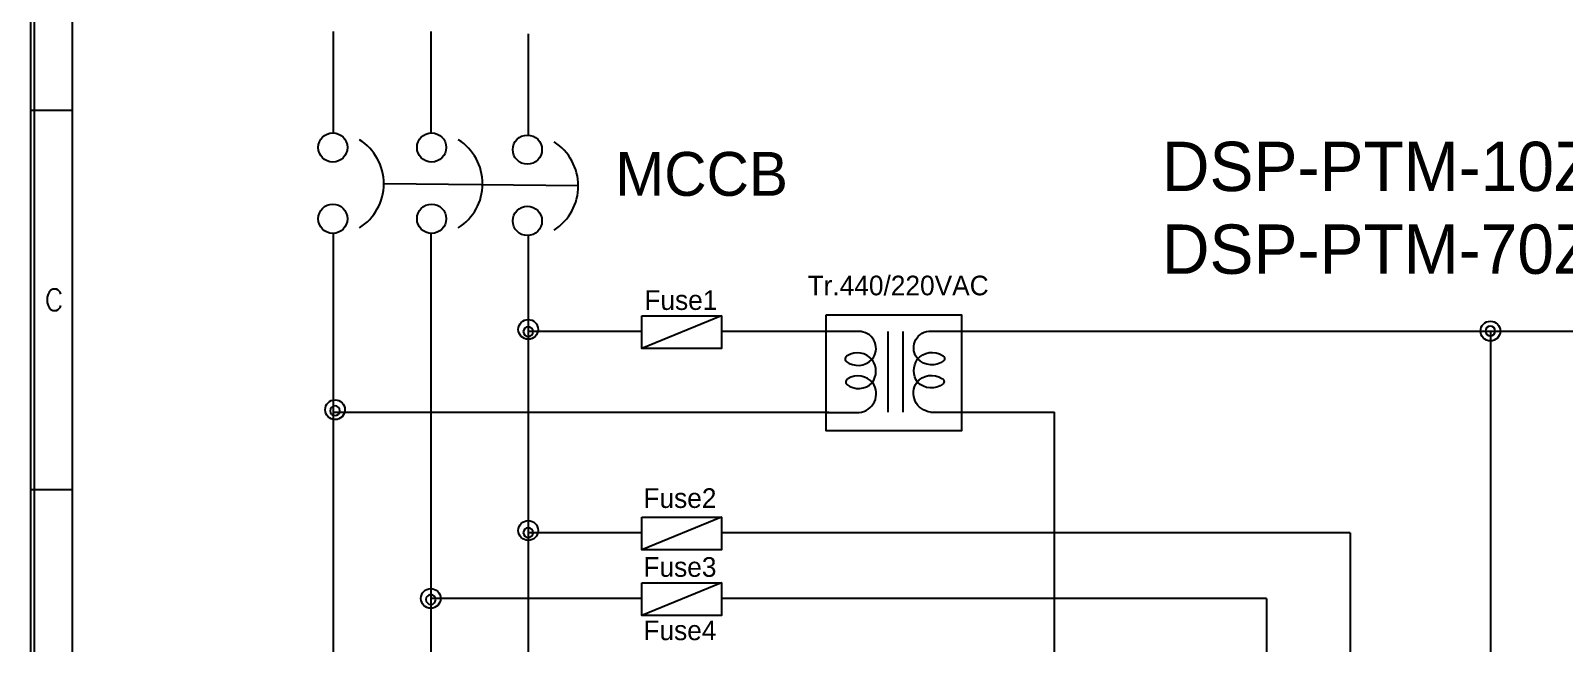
# Model space of a CAD drawing. Header units: millimetres. Extents: x 45 to 885, y 38 to 718.
# Drawn here: x 474.3 to 594.3, y 506.8 to 554.7 of the extents above; entities that cross this region are included whole.
import ezdxf
from ezdxf.enums import TextEntityAlignment as Align

# ---------------------------------------------------------------- set-up
doc = ezdxf.new("R2010")
doc.units = ezdxf.units.MM
for name, color, linetype in [('20', 2, 'Continuous'), ('30', 3, 'Continuous'), ('4', 133, 'Continuous'), ('70', 7, 'Continuous'), ('ASHADE', 7, 'Continuous')]:
    doc.layers.add(name, color=color, linetype=linetype)
doc.styles.add('ghs', font='NGULIM.TTF')
doc.styles.add('SIMPLEX', font='SIMPLEX')

msp = doc.modelspace()

# ---------------------------------------------------------------- linework, layer by layer
at = {"layer": '20', "color": 7}
msp.add_line((477.525, 368.333), (477.525, 604.646), dxfattribs=at)
at = {"layer": '30', "color": 0, "linetype": 'ByBlock', "lineweight": 25}
for p, q in [((474.258, 548.513), (477.525, 548.513)), ((474.258, 518.813), (477.525, 518.813))]:
    msp.add_line(p, q, dxfattribs=at)
at = {"layer": '4', "color": 0, "linetype": 'ByBlock', "lineweight": 25}
for centre in [(513.205, 531.349), (498.088, 525.064), (513.205, 515.611), (505.581, 510.293)]:
    msp.add_circle(centre, 0.772, dxfattribs=at)
at = {"layer": '4', "color": 0}
msp.add_circle((588.528, 531.218), 0.772, dxfattribs=at)
at = {"layer": '70', "color": 7}
for points in [[(850.458, 340.613), (474.258, 340.613), (474.258, 607.913), (850.458, 607.913)], [(850.161, 340.91), (474.555, 340.91), (474.555, 607.616), (850.161, 607.616)]]:
    msp.add_lwpolyline(points, close=True, dxfattribs=at)
at = {"layer": 'ASHADE', "color": 0, "linetype": 'ByBlock', "lineweight": 25, "ltscale": 2}
for p, q in [((497.949, 554.665), (497.949, 546.731)), ((505.581, 554.665), (505.581, 546.729)), ((513.205, 554.495), (513.205, 546.559)), ((517.129, 542.576), (501.902, 542.746)), ((497.949, 538.868), (497.949, 490.679)), ((505.581, 538.869), (505.581, 490.669)), ((513.205, 538.699), (513.205, 490.679)), ((528.327, 532.402), (522.102, 529.845)), ((522.102, 531.179), (513.205, 531.179)), ((536.727, 531.179), (528.327, 531.179)), ((539.26, 531.179), (536.536, 531.179)), ((541.36, 531.179), (541.36, 524.877)), ((542.527, 531.179), (542.527, 524.877)), ((544.561, 531.218), (547.117, 531.218)), ((536.727, 524.838), (497.949, 524.838)), ((536.536, 524.838), (539.115, 524.838)), ((544.706, 524.877), (547.117, 524.877)), ((528.327, 516.664), (522.102, 514.108)), ((528.327, 511.515), (522.102, 508.959))]:
    msp.add_line(p, q, dxfattribs=at)
at = {"layer": 'ASHADE', "ltscale": 2}
for p, q in [((547.117, 531.218), (636.288, 531.218)), ((588.528, 531.218), (588.528, 455.74)), ((545.912, 524.877), (554.403, 524.877)), ((554.403, 434.002), (554.403, 524.877))]:
    msp.add_line(p, q, dxfattribs=at)
at = {"layer": 'ASHADE', "color": 1, "linetype": 'ByBlock', "lineweight": 25, "ltscale": 2}
for p, q in [((522.102, 515.441), (513.205, 515.441)), ((577.556, 515.441), (528.327, 515.441)), ((522.102, 510.293), (505.581, 510.293)), ((571.008, 510.293), (528.327, 510.293))]:
    msp.add_line(p, q, dxfattribs=at)
at = {"layer": 'ASHADE', "color": 1, "ltscale": 2}
for p, q in [((577.556, 515.441), (577.556, 455.74)), ((571.008, 510.293), (571.008, 455.74))]:
    msp.add_line(p, q, dxfattribs=at)
at = {"layer": 'ASHADE', "color": 0, "linetype": 'ByBlock', "lineweight": 25}
for points in [[(522.102, 532.402), (528.327, 532.402), (528.327, 529.845), (522.102, 529.845)], [(522.102, 516.664), (528.327, 516.664), (528.327, 514.108), (522.102, 514.108)], [(522.102, 511.515), (528.327, 511.515), (528.327, 508.959), (522.102, 508.959)]]:
    msp.add_lwpolyline(points, close=True, dxfattribs=at)
at = {"layer": 'ASHADE', "color": 0, "linetype": 'ByBlock', "lineweight": 25, "ltscale": 2}
msp.add_lwpolyline([(536.536, 532.502), (547.117, 532.502), (547.117, 523.399), (536.536, 523.399)], close=True, dxfattribs=at)
for points in [[(539.115, 524.838, 0.5644393), (540.2, 527.158, 0.3776145), (538.224, 527.475, 0.5214253), (538.139, 527.041, 0.3768363), (540.135, 527.172, 0.3151835), (540.154, 528.962, 0.3776145), (538.178, 529.279, 0.5214253), (538.093, 528.845, 0.3826417), (540.115, 529.001, 0.6020814), (539.26, 531.179)], [(544.706, 524.877, -0.5644393), (543.62, 527.197, -0.3776145), (545.597, 527.514, -0.5214253), (545.682, 527.08, -0.3768363), (543.686, 527.211, -0.3151835), (543.666, 529.001, -0.3776145), (545.643, 529.318, -0.5214253), (545.728, 528.884, -0.3826417), (543.705, 529.04, -0.6020814), (544.561, 531.218)]]:
    msp.add_lwpolyline(points, format="xyb", dxfattribs=at)
for centre in [(497.912, 545.587), (505.646, 545.587), (513.139, 545.417), (497.912, 540.012), (505.646, 540.012), (513.139, 539.842)]:
    msp.add_circle(centre, 1.144, dxfattribs=at)
for centre, radius, start, end in [((497.826, 542.746), 4.075, 302.22193, 57.77807), ((505.561, 542.746), 4.075, 302.22193, 57.77807), ((513.054, 542.576), 4.075, 302.22193, 57.77807), ((513.205, 531.179), 0.381, 0, 180), ((513.205, 531.179), 0.381, 180, 0), ((498.088, 524.98), 0.381, 0, 180), ((498.088, 524.98), 0.381, 180, 0), ((513.205, 515.441), 0.381, 0, 180), ((513.205, 515.441), 0.381, 180, 0), ((505.581, 510.209), 0.381, 0, 180), ((505.581, 510.209), 0.381, 180, 0)]:
    msp.add_arc(centre, radius, start, end, dxfattribs=at)
at = {"layer": 'ASHADE', "ltscale": 2}
for start, end in [(0, 180), (180, 0)]:
    msp.add_arc((588.528, 531.218), 0.381, start, end, dxfattribs=at)

# ---------------------------------------------------------------- texts
at = {"layer": '30', "color": 0, "linetype": 'ByBlock', "lineweight": 25, "style": 'SIMPLEX'}
msp.add_text('C', height=1.683, dxfattribs=at).set_placement((476.09, 533.663), align=Align.MIDDLE)
at = {"layer": 'ASHADE', "color": 0, "linetype": 'ByBlock', "lineweight": 25, "ltscale": 2, "style": 'ghs'}
for s, height, p in [('MCCB', 3.4326, (520.028, 541.804)), ('DSP-PTM-10Z7-ZCT', 3.861, (562.809, 542.175)), ('DSP-PTM-70Z7-ZCT', 3.861, (562.809, 535.7)), ('Tr.440/220VAC', 1.53783, (535.078, 534.018)), ('Fuse1', 1.5378, (522.301, 532.874)), ('Fuse2', 1.5378, (522.227, 517.377)), ('Fuse3', 1.5378, (522.227, 511.987)), ('Fuse4', 1.5378, (522.227, 507.028))]:
    msp.add_text(s, height=height, dxfattribs=at).set_placement(p)

doc.saveas('drawing.dxf')
